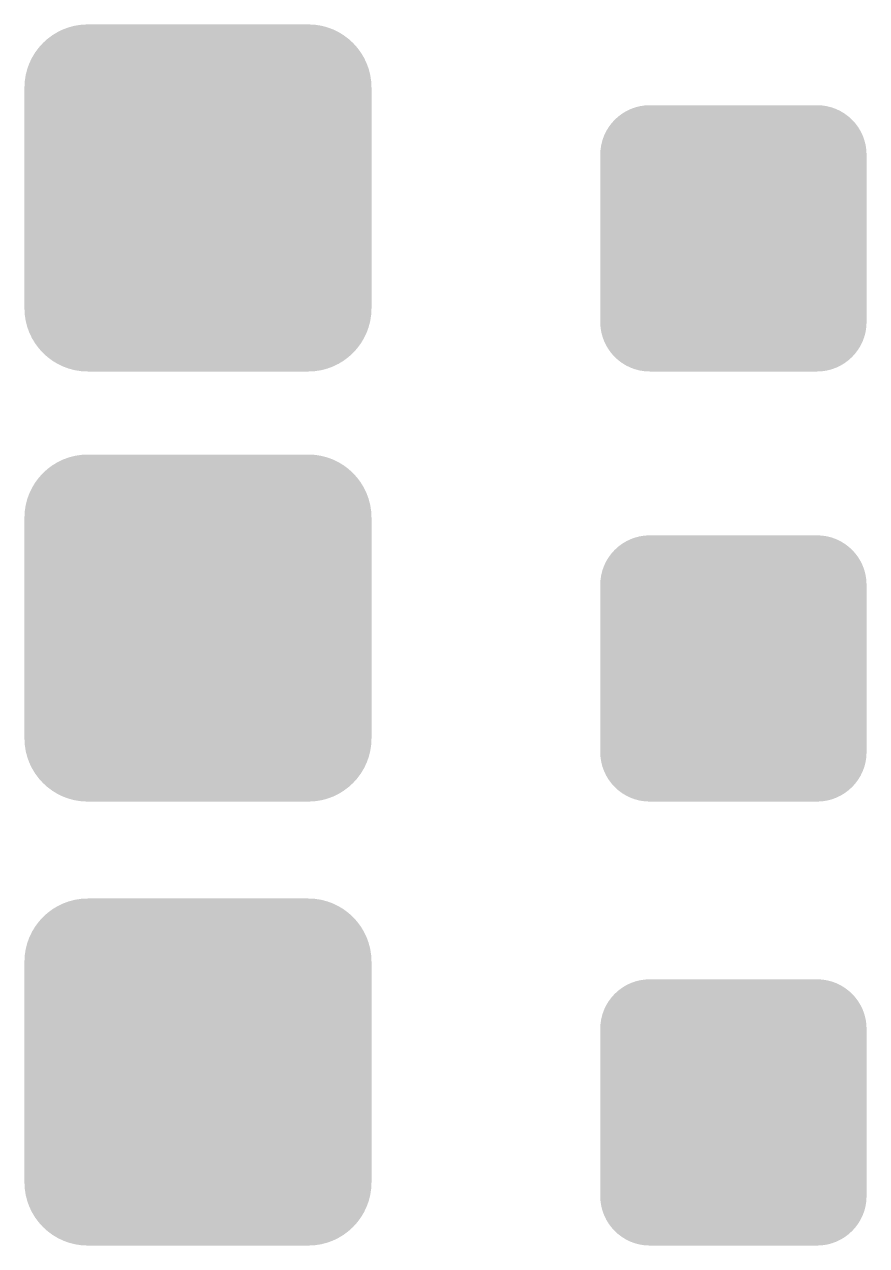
# Model space of a CAD drawing. Header units: millimetres. Extents: x 5277 to 6029, y 2052 to 2709.
# Drawn here: x 5658.73 to 5679.6, y 2678.63 to 2708.88 of the extents above; entities that cross this region are included whole.
import ezdxf

# ---------------------------------------------------------------- set-up
doc = ezdxf.new("R2010")
doc.units = ezdxf.units.MM
doc.layers.add('ServiceFacility', color=7, linetype='CONTINUOUS', true_color=0x000000)
doc.layers.add('WasteFacility', color=7, linetype='CONTINUOUS', true_color=0x000000)

# ---------------------------------------------------------------- blocks, each defined once
blk = doc.blocks.new('602020301_сущ_фз')
at = {"layer": 'ServiceFacility', "linetype": 'Continuous'}
h = blk.add_hatch(color=256, dxfattribs=at)
edge = h.paths.add_edge_path()
edge.add_spline(control_points=[(-0.266, -0.683), (-0.266, 0.18), (0.438, 0.884), (1.3, 0.884)], knot_values=[-1, -1, -1, -1, 0, 0, 0, 0], degree=3, periodic=0)
edge.add_line((1.3, 0.884), (6.769, 0.884))
edge.add_spline(control_points=[(6.769, 0.884), (7.632, 0.884), (8.333, 0.18), (8.333, -0.683)], knot_values=[-1, -1, -1, -1, 0, 0, 0, 0], degree=3, periodic=0)
edge.add_line((8.333, -0.683), (8.333, -6.15))
edge.add_spline(control_points=[(8.333, -6.15), (8.333, -7.012), (7.632, -7.716), (6.769, -7.716)], knot_values=[-1, -1, -1, -1, 0, 0, 0, 0], degree=3, periodic=0)
edge.add_line((6.769, -7.716), (1.3, -7.716))
edge.add_spline(control_points=[(1.3, -7.716), (0.438, -7.716), (-0.266, -7.012), (-0.266, -6.15)], knot_values=[-1, -1, -1, -1, 0, 0, 0, 0], degree=3, periodic=0)
edge.add_line((-0.266, -6.15), (-0.266, -0.683))
edge = h.paths.add_edge_path(flags=16)
edge.add_spline(control_points=[(0.047, -6.15), (0.047, -6.844), (0.606, -7.402), (1.3, -7.402)], knot_values=[-1, -1, -1, -1, 0, 0, 0, 0], degree=3, periodic=0)
edge.add_line((1.3, -7.402), (6.769, -7.402))
edge.add_spline(control_points=[(6.769, -7.402), (7.463, -7.402), (8.022, -6.844), (8.022, -6.15)], knot_values=[-1, -1, -1, -1, 0, 0, 0, 0], degree=3, periodic=0)
edge.add_line((8.022, -6.15), (8.022, -0.683))
edge.add_spline(control_points=[(8.022, -0.683), (8.022, 0.011), (7.463, 0.57), (6.769, 0.57)], knot_values=[-1, -1, -1, -1, 0, 0, 0, 0], degree=3, periodic=0)
edge.add_line((6.769, 0.57), (1.3, 0.57))
edge.add_spline(control_points=[(1.3, 0.57), (0.606, 0.57), (0.047, 0.011), (0.047, -0.683)], knot_values=[-1, -1, -1, -1, 0, 0, 0, 0], degree=3, periodic=0)
edge.add_line((0.047, -0.683), (0.047, -6.15))
at = {"layer": 'ServiceFacility', "linetype": 'Continuous', "true_color": 0xffffff}
h = blk.add_hatch(color=7, dxfattribs=at)
edge = h.paths.add_edge_path()
edge.add_spline(control_points=[(0.047, -6.15), (0.047, -6.844), (0.606, -7.402), (1.3, -7.402)], knot_values=[-1, -1, -1, -1, 0, 0, 0, 0], degree=3, periodic=0)
edge.add_line((1.3, -7.402), (6.769, -7.402))
edge.add_spline(control_points=[(6.769, -7.402), (7.463, -7.402), (8.022, -6.844), (8.022, -6.15)], knot_values=[-1, -1, -1, -1, 0, 0, 0, 0], degree=3, periodic=0)
edge.add_line((8.022, -6.15), (8.022, -0.683))
edge.add_spline(control_points=[(8.022, -0.683), (8.022, 0.011), (7.463, 0.57), (6.769, 0.57)], knot_values=[-1, -1, -1, -1, 0, 0, 0, 0], degree=3, periodic=0)
edge.add_line((6.769, 0.57), (1.3, 0.57))
edge.add_spline(control_points=[(1.3, 0.57), (0.606, 0.57), (0.047, 0.011), (0.047, -0.683)], knot_values=[-1, -1, -1, -1, 0, 0, 0, 0], degree=3, periodic=0)
edge.add_line((0.047, -0.683), (0.047, -6.15))
at = {"layer": 'ServiceFacility', "linetype": 'Continuous'}
h = blk.add_hatch(color=256, dxfattribs=at)
edge = h.paths.add_edge_path()
edge.add_line((0.252, -1.023), (0.252, -5.808))
edge.add_spline(control_points=[(0.252, -5.808), (0.252, -6.573), (0.877, -7.198), (1.642, -7.198)], knot_values=[0, 0, 0, 0, 1, 1, 1, 1], degree=3, periodic=0)
edge.add_line((1.642, -7.198), (6.427, -7.198))
edge.add_spline(control_points=[(6.427, -7.198), (7.193, -7.198), (7.815, -6.573), (7.815, -5.808)], knot_values=[0, 0, 0, 0, 1, 1, 1, 1], degree=3, periodic=0)
edge.add_line((7.815, -5.808), (7.815, -1.023))
edge.add_spline(control_points=[(7.815, -1.023), (7.815, -0.257), (7.193, 0.366), (6.427, 0.366)], knot_values=[0, 0, 0, 0, 1, 1, 1, 1], degree=3, periodic=0)
edge.add_line((6.427, 0.366), (1.642, 0.366))
edge.add_spline(control_points=[(1.642, 0.366), (0.877, 0.366), (0.252, -0.257), (0.252, -1.023)], knot_values=[0, 0, 0, 0, 1, 1, 1, 1], degree=3, periodic=0)
edge = h.paths.add_edge_path(flags=16)
edge.add_line((0.565, -1.023), (0.565, -5.808))
edge.add_spline(control_points=[(0.565, -5.808), (0.565, -6.404), (1.046, -6.884), (1.642, -6.884)], knot_values=[-1, -1, -1, -1, 0, 0, 0, 0], degree=3, periodic=0)
edge.add_line((1.642, -6.884), (6.427, -6.884))
edge.add_spline(control_points=[(6.427, -6.884), (7.024, -6.884), (7.502, -6.404), (7.502, -5.808)], knot_values=[-1, -1, -1, -1, 0, 0, 0, 0], degree=3, periodic=0)
edge.add_line((7.502, -5.808), (7.502, -1.023))
edge.add_spline(control_points=[(7.502, -1.023), (7.502, -0.426), (7.024, 0.052), (6.427, 0.052)], knot_values=[-1, -1, -1, -1, 0, 0, 0, 0], degree=3, periodic=0)
edge.add_line((6.427, 0.052), (1.642, 0.052))
edge.add_spline(control_points=[(1.642, 0.052), (1.046, 0.052), (0.565, -0.426), (0.565, -1.023)], knot_values=[-1, -1, -1, -1, 0, 0, 0, 0], degree=3, periodic=0)
h = blk.add_hatch(color=256, dxfattribs=at)
edge = h.paths.add_edge_path()
edge.add_line((0.77, -1.365), (0.77, -5.468))
edge.add_spline(control_points=[(0.77, -5.468), (0.77, -6.136), (1.314, -6.68), (1.982, -6.68)], knot_values=[0, 0, 0, 0, 1, 1, 1, 1], degree=3, periodic=0)
edge.add_line((1.982, -6.68), (6.085, -6.68))
edge.add_spline(control_points=[(6.085, -6.68), (6.753, -6.68), (7.297, -6.136), (7.297, -5.468)], knot_values=[0, 0, 0, 0, 1, 1, 1, 1], degree=3, periodic=0)
edge.add_line((7.297, -5.468), (7.297, -1.365))
edge.add_spline(control_points=[(7.297, -1.365), (7.297, -0.697), (6.753, -0.152), (6.085, -0.152)], knot_values=[0, 0, 0, 0, 1, 1, 1, 1], degree=3, periodic=0)
edge.add_line((6.085, -0.152), (1.982, -0.152))
edge.add_spline(control_points=[(1.982, -0.152), (1.314, -0.152), (0.77, -0.697), (0.77, -1.365)], knot_values=[0, 0, 0, 0, 1, 1, 1, 1], degree=3, periodic=0)
edge = h.paths.add_edge_path(flags=16)
edge.add_line((1.081, -1.365), (1.081, -5.468))
edge.add_spline(control_points=[(1.081, -5.468), (1.081, -5.968), (1.482, -6.368), (1.982, -6.368)], knot_values=[-1, -1, -1, -1, 0, 0, 0, 0], degree=3, periodic=0)
edge.add_line((1.982, -6.368), (6.085, -6.368))
edge.add_spline(control_points=[(6.085, -6.368), (6.585, -6.368), (6.986, -5.968), (6.986, -5.468)], knot_values=[-1, -1, -1, -1, 0, 0, 0, 0], degree=3, periodic=0)
edge.add_line((6.986, -5.468), (6.986, -1.365))
edge.add_spline(control_points=[(6.986, -1.365), (6.986, -0.865), (6.585, -0.464), (6.085, -0.464)], knot_values=[-1, -1, -1, -1, 0, 0, 0, 0], degree=3, periodic=0)
edge.add_line((6.085, -0.464), (1.982, -0.464))
edge.add_spline(control_points=[(1.982, -0.464), (1.482, -0.464), (1.081, -0.865), (1.081, -1.365)], knot_values=[-1, -1, -1, -1, 0, 0, 0, 0], degree=3, periodic=0)
h = blk.add_hatch(color=256, dxfattribs=at)
h.paths.add_polyline_path([(4.001, -0.963), (6.524, -2.8), (5.562, -5.769), (2.44, -5.769), (1.478, -2.8), (3.935, -1.014)])
h.paths.add_polyline_path([(4.001, -1.254), (1.747, -2.888), (2.608, -5.535), (5.394, -5.535), (6.255, -2.888)], flags=16)
h.paths.add_polyline_path([(4.001, -1.604), (5.875, -2.968), (5.161, -5.171), (2.841, -5.171), (2.127, -2.968), (3.935, -1.655)], flags=0)
h.paths.add_polyline_path([(4.001, -1.889), (2.397, -3.056), (3.009, -4.937), (4.993, -4.937), (5.606, -3.056)], flags=0)
h.paths.add_polyline_path([(4.001, -2.202), (5.314, -3.158), (4.811, -4.697), (3.191, -4.697), (2.688, -3.158), (3.935, -2.253)], flags=0)
h.paths.add_polyline_path([(4.001, -2.487), (2.958, -3.245), (3.359, -4.471), (4.643, -4.471), (5.044, -3.245)], flags=0)
blk = doc.blocks.new('602020301_план_фз')
at = {"layer": 'ServiceFacility', "linetype": 'Continuous'}
h = blk.add_hatch(color=256, dxfattribs=at)
edge = h.paths.add_edge_path()
edge.add_spline(control_points=[(-0.266, -0.339), (-0.266, 0.523), (0.438, 1.227), (1.3, 1.227)], knot_values=[-1, -1, -1, -1, 0, 0, 0, 0], degree=3, periodic=0)
edge.add_line((1.3, 1.227), (6.769, 1.227))
edge.add_spline(control_points=[(6.769, 1.227), (7.632, 1.227), (8.333, 0.523), (8.333, -0.339)], knot_values=[-1, -1, -1, -1, 0, 0, 0, 0], degree=3, periodic=0)
edge.add_line((8.333, -0.339), (8.333, -5.806))
edge.add_spline(control_points=[(8.333, -5.806), (8.333, -6.669), (7.632, -7.372), (6.769, -7.372)], knot_values=[-1, -1, -1, -1, 0, 0, 0, 0], degree=3, periodic=0)
edge.add_line((6.769, -7.372), (1.3, -7.372))
edge.add_spline(control_points=[(1.3, -7.372), (0.438, -7.372), (-0.266, -6.669), (-0.266, -5.806)], knot_values=[-1, -1, -1, -1, 0, 0, 0, 0], degree=3, periodic=0)
edge.add_line((-0.266, -5.806), (-0.266, -0.339))
edge = h.paths.add_edge_path(flags=16)
edge.add_spline(control_points=[(0.047, -5.806), (0.047, -6.5), (0.606, -7.059), (1.3, -7.059)], knot_values=[-1, -1, -1, -1, 0, 0, 0, 0], degree=3, periodic=0)
edge.add_line((1.3, -7.059), (6.769, -7.059))
edge.add_spline(control_points=[(6.769, -7.059), (7.463, -7.059), (8.022, -6.5), (8.022, -5.806)], knot_values=[-1, -1, -1, -1, 0, 0, 0, 0], degree=3, periodic=0)
edge.add_line((8.022, -5.806), (8.022, -0.339))
edge.add_spline(control_points=[(8.022, -0.339), (8.022, 0.355), (7.463, 0.914), (6.769, 0.914)], knot_values=[-1, -1, -1, -1, 0, 0, 0, 0], degree=3, periodic=0)
edge.add_line((6.769, 0.914), (1.3, 0.914))
edge.add_spline(control_points=[(1.3, 0.914), (0.606, 0.914), (0.047, 0.355), (0.047, -0.339)], knot_values=[-1, -1, -1, -1, 0, 0, 0, 0], degree=3, periodic=0)
edge.add_line((0.047, -0.339), (0.047, -5.806))
at = {"layer": 'ServiceFacility', "linetype": 'Continuous', "true_color": 0xff0000}
h = blk.add_hatch(color=1, dxfattribs=at)
edge = h.paths.add_edge_path()
edge.add_spline(control_points=[(0.047, -5.806), (0.047, -6.5), (0.606, -7.059), (1.3, -7.059)], knot_values=[-1, -1, -1, -1, 0, 0, 0, 0], degree=3, periodic=0)
edge.add_line((1.3, -7.059), (6.769, -7.059))
edge.add_spline(control_points=[(6.769, -7.059), (7.463, -7.059), (8.022, -6.5), (8.022, -5.806)], knot_values=[-1, -1, -1, -1, 0, 0, 0, 0], degree=3, periodic=0)
edge.add_line((8.022, -5.806), (8.022, -0.339))
edge.add_spline(control_points=[(8.022, -0.339), (8.022, 0.355), (7.463, 0.914), (6.769, 0.914)], knot_values=[-1, -1, -1, -1, 0, 0, 0, 0], degree=3, periodic=0)
edge.add_line((6.769, 0.914), (1.3, 0.914))
edge.add_spline(control_points=[(1.3, 0.914), (0.606, 0.914), (0.047, 0.355), (0.047, -0.339)], knot_values=[-1, -1, -1, -1, 0, 0, 0, 0], degree=3, periodic=0)
edge.add_line((0.047, -0.339), (0.047, -5.806))
at = {"layer": 'ServiceFacility', "linetype": 'Continuous'}
h = blk.add_hatch(color=256, dxfattribs=at)
edge = h.paths.add_edge_path()
edge.add_line((0.252, -0.679), (0.252, -5.464))
edge.add_spline(control_points=[(0.252, -5.464), (0.252, -6.23), (0.877, -6.854), (1.642, -6.854)], knot_values=[0, 0, 0, 0, 1, 1, 1, 1], degree=3, periodic=0)
edge.add_line((1.642, -6.854), (6.427, -6.854))
edge.add_spline(control_points=[(6.427, -6.854), (7.193, -6.854), (7.815, -6.23), (7.815, -5.464)], knot_values=[0, 0, 0, 0, 1, 1, 1, 1], degree=3, periodic=0)
edge.add_line((7.815, -5.464), (7.815, -0.679))
edge.add_spline(control_points=[(7.815, -0.679), (7.815, 0.086), (7.193, 0.709), (6.427, 0.709)], knot_values=[0, 0, 0, 0, 1, 1, 1, 1], degree=3, periodic=0)
edge.add_line((6.427, 0.709), (1.642, 0.709))
edge.add_spline(control_points=[(1.642, 0.709), (0.877, 0.709), (0.252, 0.086), (0.252, -0.679)], knot_values=[0, 0, 0, 0, 1, 1, 1, 1], degree=3, periodic=0)
edge = h.paths.add_edge_path(flags=16)
edge.add_line((0.565, -0.679), (0.565, -5.464))
edge.add_spline(control_points=[(0.565, -5.464), (0.565, -6.06), (1.046, -6.541), (1.642, -6.541)], knot_values=[-1, -1, -1, -1, 0, 0, 0, 0], degree=3, periodic=0)
edge.add_line((1.642, -6.541), (6.427, -6.541))
edge.add_spline(control_points=[(6.427, -6.541), (7.024, -6.541), (7.502, -6.06), (7.502, -5.464)], knot_values=[-1, -1, -1, -1, 0, 0, 0, 0], degree=3, periodic=0)
edge.add_line((7.502, -5.464), (7.502, -0.679))
edge.add_spline(control_points=[(7.502, -0.679), (7.502, -0.083), (7.024, 0.396), (6.427, 0.396)], knot_values=[-1, -1, -1, -1, 0, 0, 0, 0], degree=3, periodic=0)
edge.add_line((6.427, 0.396), (1.642, 0.396))
edge.add_spline(control_points=[(1.642, 0.396), (1.046, 0.396), (0.565, -0.083), (0.565, -0.679)], knot_values=[-1, -1, -1, -1, 0, 0, 0, 0], degree=3, periodic=0)
h = blk.add_hatch(color=256, dxfattribs=at)
edge = h.paths.add_edge_path()
edge.add_line((0.77, -1.021), (0.77, -5.124))
edge.add_spline(control_points=[(0.77, -5.124), (0.77, -5.792), (1.314, -6.336), (1.982, -6.336)], knot_values=[0, 0, 0, 0, 1, 1, 1, 1], degree=3, periodic=0)
edge.add_line((1.982, -6.336), (6.085, -6.336))
edge.add_spline(control_points=[(6.085, -6.336), (6.753, -6.336), (7.297, -5.792), (7.297, -5.124)], knot_values=[0, 0, 0, 0, 1, 1, 1, 1], degree=3, periodic=0)
edge.add_line((7.297, -5.124), (7.297, -1.021))
edge.add_spline(control_points=[(7.297, -1.021), (7.297, -0.353), (6.753, 0.191), (6.085, 0.191)], knot_values=[0, 0, 0, 0, 1, 1, 1, 1], degree=3, periodic=0)
edge.add_line((6.085, 0.191), (1.982, 0.191))
edge.add_spline(control_points=[(1.982, 0.191), (1.314, 0.191), (0.77, -0.353), (0.77, -1.021)], knot_values=[0, 0, 0, 0, 1, 1, 1, 1], degree=3, periodic=0)
edge = h.paths.add_edge_path(flags=16)
edge.add_line((1.081, -1.021), (1.081, -5.124))
edge.add_spline(control_points=[(1.081, -5.124), (1.081, -5.624), (1.482, -6.025), (1.982, -6.025)], knot_values=[-1, -1, -1, -1, 0, 0, 0, 0], degree=3, periodic=0)
edge.add_line((1.982, -6.025), (6.085, -6.025))
edge.add_spline(control_points=[(6.085, -6.025), (6.585, -6.025), (6.986, -5.624), (6.986, -5.124)], knot_values=[-1, -1, -1, -1, 0, 0, 0, 0], degree=3, periodic=0)
edge.add_line((6.986, -5.124), (6.986, -1.021))
edge.add_spline(control_points=[(6.986, -1.021), (6.986, -0.521), (6.585, -0.12), (6.085, -0.12)], knot_values=[-1, -1, -1, -1, 0, 0, 0, 0], degree=3, periodic=0)
edge.add_line((6.085, -0.12), (1.982, -0.12))
edge.add_spline(control_points=[(1.982, -0.12), (1.482, -0.12), (1.081, -0.521), (1.081, -1.021)], knot_values=[-1, -1, -1, -1, 0, 0, 0, 0], degree=3, periodic=0)
h = blk.add_hatch(color=256, dxfattribs=at)
h.paths.add_polyline_path([(4.001, -0.619), (6.524, -2.457), (5.562, -5.425), (2.44, -5.425), (1.478, -2.457), (3.935, -0.67)])
h.paths.add_polyline_path([(4.001, -0.911), (1.747, -2.544), (2.608, -5.192), (5.394, -5.192), (6.255, -2.544)], flags=16)
h.paths.add_polyline_path([(4.001, -1.261), (5.875, -2.624), (5.161, -4.827), (2.841, -4.827), (2.127, -2.624), (3.935, -1.312)], flags=0)
h.paths.add_polyline_path([(4.001, -1.545), (2.397, -2.712), (3.009, -4.594), (4.993, -4.594), (5.606, -2.712)], flags=0)
h.paths.add_polyline_path([(4.001, -1.859), (5.314, -2.814), (4.811, -4.353), (3.191, -4.353), (2.688, -2.814), (3.935, -1.91)], flags=0)
h.paths.add_polyline_path([(4.001, -2.143), (2.958, -2.902), (3.359, -4.127), (4.643, -4.127), (5.044, -2.902)], flags=0)
blk = doc.blocks.new('602020301_рек_фз')
at = {"layer": 'ServiceFacility', "linetype": 'Continuous'}
h = blk.add_hatch(color=256, dxfattribs=at)
edge = h.paths.add_edge_path()
edge.add_spline(control_points=[(-0.266, -0.339), (-0.266, 0.523), (0.438, 1.227), (1.3, 1.227)], knot_values=[-1, -1, -1, -1, 0, 0, 0, 0], degree=3, periodic=0)
edge.add_line((1.3, 1.227), (6.769, 1.227))
edge.add_spline(control_points=[(6.769, 1.227), (7.632, 1.227), (8.333, 0.523), (8.333, -0.339)], knot_values=[-1, -1, -1, -1, 0, 0, 0, 0], degree=3, periodic=0)
edge.add_line((8.333, -0.339), (8.333, -5.806))
edge.add_spline(control_points=[(8.333, -5.806), (8.333, -6.669), (7.632, -7.372), (6.769, -7.372)], knot_values=[-1, -1, -1, -1, 0, 0, 0, 0], degree=3, periodic=0)
edge.add_line((6.769, -7.372), (1.3, -7.372))
edge.add_spline(control_points=[(1.3, -7.372), (0.438, -7.372), (-0.266, -6.669), (-0.266, -5.806)], knot_values=[-1, -1, -1, -1, 0, 0, 0, 0], degree=3, periodic=0)
edge.add_line((-0.266, -5.806), (-0.266, -0.339))
edge = h.paths.add_edge_path(flags=16)
edge.add_spline(control_points=[(0.047, -5.806), (0.047, -6.5), (0.606, -7.059), (1.3, -7.059)], knot_values=[-1, -1, -1, -1, 0, 0, 0, 0], degree=3, periodic=0)
edge.add_line((1.3, -7.059), (6.769, -7.059))
edge.add_spline(control_points=[(6.769, -7.059), (7.463, -7.059), (8.022, -6.5), (8.022, -5.806)], knot_values=[-1, -1, -1, -1, 0, 0, 0, 0], degree=3, periodic=0)
edge.add_line((8.022, -5.806), (8.022, -0.339))
edge.add_spline(control_points=[(8.022, -0.339), (8.022, 0.355), (7.463, 0.914), (6.769, 0.914)], knot_values=[-1, -1, -1, -1, 0, 0, 0, 0], degree=3, periodic=0)
edge.add_line((6.769, 0.914), (1.3, 0.914))
edge.add_spline(control_points=[(1.3, 0.914), (0.606, 0.914), (0.047, 0.355), (0.047, -0.339)], knot_values=[-1, -1, -1, -1, 0, 0, 0, 0], degree=3, periodic=0)
edge.add_line((0.047, -0.339), (0.047, -5.806))
at = {"layer": 'ServiceFacility', "linetype": 'Continuous', "true_color": 0xffff00}
h = blk.add_hatch(color=2, dxfattribs=at)
edge = h.paths.add_edge_path()
edge.add_spline(control_points=[(0.047, -5.806), (0.047, -6.5), (0.606, -7.059), (1.3, -7.059)], knot_values=[-1, -1, -1, -1, 0, 0, 0, 0], degree=3, periodic=0)
edge.add_line((1.3, -7.059), (6.769, -7.059))
edge.add_spline(control_points=[(6.769, -7.059), (7.463, -7.059), (8.022, -6.5), (8.022, -5.806)], knot_values=[-1, -1, -1, -1, 0, 0, 0, 0], degree=3, periodic=0)
edge.add_line((8.022, -5.806), (8.022, -0.339))
edge.add_spline(control_points=[(8.022, -0.339), (8.022, 0.355), (7.463, 0.914), (6.769, 0.914)], knot_values=[-1, -1, -1, -1, 0, 0, 0, 0], degree=3, periodic=0)
edge.add_line((6.769, 0.914), (1.3, 0.914))
edge.add_spline(control_points=[(1.3, 0.914), (0.606, 0.914), (0.047, 0.355), (0.047, -0.339)], knot_values=[-1, -1, -1, -1, 0, 0, 0, 0], degree=3, periodic=0)
edge.add_line((0.047, -0.339), (0.047, -5.806))
at = {"layer": 'ServiceFacility', "linetype": 'Continuous'}
h = blk.add_hatch(color=256, dxfattribs=at)
edge = h.paths.add_edge_path()
edge.add_line((0.252, -0.679), (0.252, -5.464))
edge.add_spline(control_points=[(0.252, -5.464), (0.252, -6.23), (0.877, -6.854), (1.642, -6.854)], knot_values=[0, 0, 0, 0, 1, 1, 1, 1], degree=3, periodic=0)
edge.add_line((1.642, -6.854), (6.427, -6.854))
edge.add_spline(control_points=[(6.427, -6.854), (7.193, -6.854), (7.815, -6.23), (7.815, -5.464)], knot_values=[0, 0, 0, 0, 1, 1, 1, 1], degree=3, periodic=0)
edge.add_line((7.815, -5.464), (7.815, -0.679))
edge.add_spline(control_points=[(7.815, -0.679), (7.815, 0.086), (7.193, 0.709), (6.427, 0.709)], knot_values=[0, 0, 0, 0, 1, 1, 1, 1], degree=3, periodic=0)
edge.add_line((6.427, 0.709), (1.642, 0.709))
edge.add_spline(control_points=[(1.642, 0.709), (0.877, 0.709), (0.252, 0.086), (0.252, -0.679)], knot_values=[0, 0, 0, 0, 1, 1, 1, 1], degree=3, periodic=0)
edge = h.paths.add_edge_path(flags=16)
edge.add_line((0.565, -0.679), (0.565, -5.464))
edge.add_spline(control_points=[(0.565, -5.464), (0.565, -6.06), (1.046, -6.541), (1.642, -6.541)], knot_values=[-1, -1, -1, -1, 0, 0, 0, 0], degree=3, periodic=0)
edge.add_line((1.642, -6.541), (6.427, -6.541))
edge.add_spline(control_points=[(6.427, -6.541), (7.024, -6.541), (7.502, -6.06), (7.502, -5.464)], knot_values=[-1, -1, -1, -1, 0, 0, 0, 0], degree=3, periodic=0)
edge.add_line((7.502, -5.464), (7.502, -0.679))
edge.add_spline(control_points=[(7.502, -0.679), (7.502, -0.083), (7.024, 0.396), (6.427, 0.396)], knot_values=[-1, -1, -1, -1, 0, 0, 0, 0], degree=3, periodic=0)
edge.add_line((6.427, 0.396), (1.642, 0.396))
edge.add_spline(control_points=[(1.642, 0.396), (1.046, 0.396), (0.565, -0.083), (0.565, -0.679)], knot_values=[-1, -1, -1, -1, 0, 0, 0, 0], degree=3, periodic=0)
h = blk.add_hatch(color=256, dxfattribs=at)
edge = h.paths.add_edge_path()
edge.add_line((0.77, -1.021), (0.77, -5.124))
edge.add_spline(control_points=[(0.77, -5.124), (0.77, -5.792), (1.314, -6.336), (1.982, -6.336)], knot_values=[0, 0, 0, 0, 1, 1, 1, 1], degree=3, periodic=0)
edge.add_line((1.982, -6.336), (6.085, -6.336))
edge.add_spline(control_points=[(6.085, -6.336), (6.753, -6.336), (7.297, -5.792), (7.297, -5.124)], knot_values=[0, 0, 0, 0, 1, 1, 1, 1], degree=3, periodic=0)
edge.add_line((7.297, -5.124), (7.297, -1.021))
edge.add_spline(control_points=[(7.297, -1.021), (7.297, -0.353), (6.753, 0.191), (6.085, 0.191)], knot_values=[0, 0, 0, 0, 1, 1, 1, 1], degree=3, periodic=0)
edge.add_line((6.085, 0.191), (1.982, 0.191))
edge.add_spline(control_points=[(1.982, 0.191), (1.314, 0.191), (0.77, -0.353), (0.77, -1.021)], knot_values=[0, 0, 0, 0, 1, 1, 1, 1], degree=3, periodic=0)
edge = h.paths.add_edge_path(flags=16)
edge.add_line((1.081, -1.021), (1.081, -5.124))
edge.add_spline(control_points=[(1.081, -5.124), (1.081, -5.624), (1.482, -6.025), (1.982, -6.025)], knot_values=[-1, -1, -1, -1, 0, 0, 0, 0], degree=3, periodic=0)
edge.add_line((1.982, -6.025), (6.085, -6.025))
edge.add_spline(control_points=[(6.085, -6.025), (6.585, -6.025), (6.986, -5.624), (6.986, -5.124)], knot_values=[-1, -1, -1, -1, 0, 0, 0, 0], degree=3, periodic=0)
edge.add_line((6.986, -5.124), (6.986, -1.021))
edge.add_spline(control_points=[(6.986, -1.021), (6.986, -0.521), (6.585, -0.12), (6.085, -0.12)], knot_values=[-1, -1, -1, -1, 0, 0, 0, 0], degree=3, periodic=0)
edge.add_line((6.085, -0.12), (1.982, -0.12))
edge.add_spline(control_points=[(1.982, -0.12), (1.482, -0.12), (1.081, -0.521), (1.081, -1.021)], knot_values=[-1, -1, -1, -1, 0, 0, 0, 0], degree=3, periodic=0)
h = blk.add_hatch(color=256, dxfattribs=at)
h.paths.add_polyline_path([(4.001, -0.619), (6.524, -2.457), (5.562, -5.425), (2.44, -5.425), (1.478, -2.457), (3.935, -0.67)])
h.paths.add_polyline_path([(4.001, -0.911), (1.747, -2.544), (2.608, -5.192), (5.394, -5.192), (6.255, -2.544)], flags=16)
h.paths.add_polyline_path([(4.001, -1.261), (5.875, -2.624), (5.161, -4.827), (2.841, -4.827), (2.127, -2.624), (3.935, -1.312)], flags=0)
h.paths.add_polyline_path([(4.001, -1.545), (2.397, -2.712), (3.009, -4.594), (4.993, -4.594), (5.606, -2.712)], flags=0)
h.paths.add_polyline_path([(4.001, -1.859), (5.314, -2.814), (4.811, -4.353), (3.191, -4.353), (2.688, -2.814), (3.935, -1.91)], flags=0)
h.paths.add_polyline_path([(4.001, -2.143), (2.958, -2.902), (3.359, -4.127), (4.643, -4.127), (5.044, -2.902)], flags=0)
blk = doc.blocks.new('602020401_сущ_мз')
at = {"layer": 'WasteFacility', "linetype": 'Continuous'}
h = blk.add_hatch(color=256, dxfattribs=at)
edge = h.paths.add_edge_path()
edge.add_spline(control_points=[(0, -0.344), (0, 0.331), (0.55, 0.882), (1.225, 0.882)], knot_values=[-1, -1, -1, -1, 0, 0, 0, 0], degree=3, periodic=0)
edge.add_line((1.225, 0.882), (5.372, 0.882))
edge.add_spline(control_points=[(5.372, 0.882), (6.047, 0.882), (6.598, 0.331), (6.598, -0.344)], knot_values=[-1, -1, -1, -1, 0, 0, 0, 0], degree=3, periodic=0)
edge.add_line((6.598, -0.344), (6.598, -4.491))
edge.add_spline(control_points=[(6.598, -4.491), (6.598, -5.166), (6.047, -5.716), (5.372, -5.716)], knot_values=[-1, -1, -1, -1, 0, 0, 0, 0], degree=3, periodic=0)
edge.add_line((5.372, -5.716), (1.225, -5.716))
edge.add_spline(control_points=[(1.225, -5.716), (0.55, -5.716), (0, -5.166), (0, -4.491)], knot_values=[-1, -1, -1, -1, 0, 0, 0, 0], degree=3, periodic=0)
edge.add_line((0, -4.491), (0, -0.344))
edge = h.paths.add_edge_path(flags=16)
edge.add_spline(control_points=[(0.313, -4.491), (0.313, -4.996), (0.72, -5.403), (1.225, -5.403)], knot_values=[-1, -1, -1, -1, 0, 0, 0, 0], degree=3, periodic=0)
edge.add_line((1.225, -5.403), (5.372, -5.403))
edge.add_spline(control_points=[(5.372, -5.403), (5.878, -5.403), (6.285, -4.996), (6.285, -4.491)], knot_values=[-1, -1, -1, -1, 0, 0, 0, 0], degree=3, periodic=0)
edge.add_line((6.285, -4.491), (6.285, -0.344))
edge.add_spline(control_points=[(6.285, -0.344), (6.285, 0.161), (5.878, 0.569), (5.372, 0.569)], knot_values=[-1, -1, -1, -1, 0, 0, 0, 0], degree=3, periodic=0)
edge.add_line((5.372, 0.569), (1.225, 0.569))
edge.add_spline(control_points=[(1.225, 0.569), (0.72, 0.569), (0.313, 0.161), (0.313, -0.344)], knot_values=[-1, -1, -1, -1, 0, 0, 0, 0], degree=3, periodic=0)
edge.add_line((0.313, -0.344), (0.313, -4.491))
at = {"layer": 'WasteFacility', "linetype": 'Continuous', "true_color": 0xffffff}
h = blk.add_hatch(color=7, dxfattribs=at)
edge = h.paths.add_edge_path()
edge.add_line((0.313, -0.344), (0.313, -4.491))
edge.add_spline(control_points=[(0.313, -4.491), (0.313, -4.996), (0.72, -5.403), (1.225, -5.403)], knot_values=[-1, -1, -1, -1, 0, 0, 0, 0], degree=3, periodic=0)
edge.add_line((1.225, -5.403), (5.372, -5.403))
edge.add_spline(control_points=[(5.372, -5.403), (5.878, -5.403), (6.285, -4.996), (6.285, -4.491)], knot_values=[-1, -1, -1, -1, 0, 0, 0, 0], degree=3, periodic=0)
edge.add_line((6.285, -4.491), (6.285, -0.344))
edge.add_spline(control_points=[(6.285, -0.344), (6.285, 0.161), (5.878, 0.569), (5.372, 0.569)], knot_values=[-1, -1, -1, -1, 0, 0, 0, 0], degree=3, periodic=0)
edge.add_line((5.372, 0.569), (1.225, 0.569))
edge.add_spline(control_points=[(1.225, 0.569), (0.72, 0.569), (0.313, 0.161), (0.313, -0.344)], knot_values=[-1, -1, -1, -1, 0, 0, 0, 0], degree=3, periodic=0)
at = {"layer": 'WasteFacility', "linetype": 'Continuous'}
h = blk.add_hatch(color=256, dxfattribs=at)
h.paths.add_polyline_path([(2.782, -0.2), (3.818, -0.2), (3.818, -0.362), (5.01, -0.362), (5.01, -1.217), (4.734, -1.217), (4.734, -1.277), (4.734, -4.636), (1.866, -4.636), (1.866, -1.27), (1.866, -1.217), (1.59, -1.217), (1.59, -0.463), (1.59, -0.362), (2.782, -0.362)])
h.paths.add_polyline_path([(2.142, -1.217), (2.142, -1.27), (2.142, -4.36), (4.458, -4.36), (4.458, -1.277), (4.458, -1.217)], flags=16)
h.paths.add_polyline_path([(2.425, -1.365), (2.634, -1.365), (2.634, -4.219), (2.425, -4.219)], flags=0)
h.paths.add_polyline_path([(3.966, -1.365), (4.175, -1.365), (4.175, -4.219), (3.966, -4.219)], flags=0)
h.paths.add_polyline_path([(3.435, -1.365), (3.643, -1.365), (3.643, -4.219), (3.435, -4.219)], flags=0)
h.paths.add_polyline_path([(2.957, -1.365), (3.165, -1.365), (3.165, -4.219), (2.957, -4.219)], flags=0)
h.paths.add_polyline_path([(1.792, -0.557), (1.792, -1.021), (4.808, -1.021), (4.808, -0.557)], flags=16)
blk = doc.blocks.new('602020401_план_мз')
at = {"layer": 'WasteFacility', "linetype": 'Continuous'}
h = blk.add_hatch(color=256, dxfattribs=at)
edge = h.paths.add_edge_path()
edge.add_spline(control_points=[(0, 0), (0, 0.675), (0.55, 1.225), (1.225, 1.225)], knot_values=[-1, -1, -1, -1, 0, 0, 0, 0], degree=3, periodic=0)
edge.add_line((1.225, 1.225), (5.372, 1.225))
edge.add_spline(control_points=[(5.372, 1.225), (6.047, 1.225), (6.598, 0.675), (6.598, 0)], knot_values=[-1, -1, -1, -1, 0, 0, 0, 0], degree=3, periodic=0)
edge.add_line((6.598, 0), (6.598, -4.147))
edge.add_spline(control_points=[(6.598, -4.147), (6.598, -4.822), (6.047, -5.372), (5.372, -5.372)], knot_values=[-1, -1, -1, -1, 0, 0, 0, 0], degree=3, periodic=0)
edge.add_line((5.372, -5.372), (1.225, -5.372))
edge.add_spline(control_points=[(1.225, -5.372), (0.55, -5.372), (0, -4.822), (0, -4.147)], knot_values=[-1, -1, -1, -1, 0, 0, 0, 0], degree=3, periodic=0)
edge.add_line((0, -4.147), (0, 0))
edge = h.paths.add_edge_path(flags=16)
edge.add_spline(control_points=[(0.313, -4.147), (0.313, -4.652), (0.72, -5.059), (1.225, -5.059)], knot_values=[-1, -1, -1, -1, 0, 0, 0, 0], degree=3, periodic=0)
edge.add_line((1.225, -5.059), (5.372, -5.059))
edge.add_spline(control_points=[(5.372, -5.059), (5.878, -5.059), (6.285, -4.652), (6.285, -4.147)], knot_values=[-1, -1, -1, -1, 0, 0, 0, 0], degree=3, periodic=0)
edge.add_line((6.285, -4.147), (6.285, 0))
edge.add_spline(control_points=[(6.285, 0), (6.285, 0.505), (5.878, 0.912), (5.372, 0.912)], knot_values=[-1, -1, -1, -1, 0, 0, 0, 0], degree=3, periodic=0)
edge.add_line((5.372, 0.912), (1.225, 0.912))
edge.add_spline(control_points=[(1.225, 0.912), (0.72, 0.912), (0.313, 0.505), (0.313, 0)], knot_values=[-1, -1, -1, -1, 0, 0, 0, 0], degree=3, periodic=0)
edge.add_line((0.313, 0), (0.313, -4.147))
at = {"layer": 'WasteFacility', "linetype": 'Continuous', "true_color": 0xff0000}
h = blk.add_hatch(color=1, dxfattribs=at)
edge = h.paths.add_edge_path()
edge.add_line((0.313, 0), (0.313, -4.147))
edge.add_spline(control_points=[(0.313, -4.147), (0.313, -4.652), (0.72, -5.059), (1.225, -5.059)], knot_values=[-1, -1, -1, -1, 0, 0, 0, 0], degree=3, periodic=0)
edge.add_line((1.225, -5.059), (5.372, -5.059))
edge.add_spline(control_points=[(5.372, -5.059), (5.878, -5.059), (6.285, -4.652), (6.285, -4.147)], knot_values=[-1, -1, -1, -1, 0, 0, 0, 0], degree=3, periodic=0)
edge.add_line((6.285, -4.147), (6.285, 0))
edge.add_spline(control_points=[(6.285, 0), (6.285, 0.505), (5.878, 0.912), (5.372, 0.912)], knot_values=[-1, -1, -1, -1, 0, 0, 0, 0], degree=3, periodic=0)
edge.add_line((5.372, 0.912), (1.225, 0.912))
edge.add_spline(control_points=[(1.225, 0.912), (0.72, 0.912), (0.313, 0.505), (0.313, 0)], knot_values=[-1, -1, -1, -1, 0, 0, 0, 0], degree=3, periodic=0)
at = {"layer": 'WasteFacility', "linetype": 'Continuous'}
h = blk.add_hatch(color=256, dxfattribs=at)
h.paths.add_polyline_path([(2.782, 0.144), (3.818, 0.144), (3.818, -0.018), (5.01, -0.018), (5.01, -0.873), (4.734, -0.873), (4.734, -0.933), (4.734, -4.293), (1.866, -4.293), (1.866, -0.927), (1.866, -0.873), (1.59, -0.873), (1.59, -0.119), (1.59, -0.018), (2.782, -0.018)])
h.paths.add_polyline_path([(2.142, -0.873), (2.142, -0.927), (2.142, -4.017), (4.458, -4.017), (4.458, -0.933), (4.458, -0.873)], flags=16)
h.paths.add_polyline_path([(2.425, -1.021), (2.634, -1.021), (2.634, -3.875), (2.425, -3.875)], flags=0)
h.paths.add_polyline_path([(3.966, -1.021), (4.175, -1.021), (4.175, -3.875), (3.966, -3.875)], flags=0)
h.paths.add_polyline_path([(3.435, -1.021), (3.643, -1.021), (3.643, -3.875), (3.435, -3.875)], flags=0)
h.paths.add_polyline_path([(2.957, -1.021), (3.165, -1.021), (3.165, -3.875), (2.957, -3.875)], flags=0)
h.paths.add_polyline_path([(1.792, -0.213), (1.792, -0.678), (4.808, -0.678), (4.808, -0.213)], flags=16)
blk = doc.blocks.new('602020401_рек_мз')
at = {"layer": 'WasteFacility', "linetype": 'Continuous'}
h = blk.add_hatch(color=256, dxfattribs=at)
edge = h.paths.add_edge_path()
edge.add_spline(control_points=[(0, 0), (0, 0.675), (0.55, 1.225), (1.225, 1.225)], knot_values=[-1, -1, -1, -1, 0, 0, 0, 0], degree=3, periodic=0)
edge.add_line((1.225, 1.225), (5.372, 1.225))
edge.add_spline(control_points=[(5.372, 1.225), (6.047, 1.225), (6.598, 0.675), (6.598, 0)], knot_values=[-1, -1, -1, -1, 0, 0, 0, 0], degree=3, periodic=0)
edge.add_line((6.598, 0), (6.598, -4.147))
edge.add_spline(control_points=[(6.598, -4.147), (6.598, -4.822), (6.047, -5.372), (5.372, -5.372)], knot_values=[-1, -1, -1, -1, 0, 0, 0, 0], degree=3, periodic=0)
edge.add_line((5.372, -5.372), (1.225, -5.372))
edge.add_spline(control_points=[(1.225, -5.372), (0.55, -5.372), (0, -4.822), (0, -4.147)], knot_values=[-1, -1, -1, -1, 0, 0, 0, 0], degree=3, periodic=0)
edge.add_line((0, -4.147), (0, 0))
edge = h.paths.add_edge_path(flags=16)
edge.add_spline(control_points=[(0.313, -4.147), (0.313, -4.652), (0.72, -5.059), (1.225, -5.059)], knot_values=[-1, -1, -1, -1, 0, 0, 0, 0], degree=3, periodic=0)
edge.add_line((1.225, -5.059), (5.372, -5.059))
edge.add_spline(control_points=[(5.372, -5.059), (5.878, -5.059), (6.285, -4.652), (6.285, -4.147)], knot_values=[-1, -1, -1, -1, 0, 0, 0, 0], degree=3, periodic=0)
edge.add_line((6.285, -4.147), (6.285, 0))
edge.add_spline(control_points=[(6.285, 0), (6.285, 0.505), (5.878, 0.912), (5.372, 0.912)], knot_values=[-1, -1, -1, -1, 0, 0, 0, 0], degree=3, periodic=0)
edge.add_line((5.372, 0.912), (1.225, 0.912))
edge.add_spline(control_points=[(1.225, 0.912), (0.72, 0.912), (0.313, 0.505), (0.313, 0)], knot_values=[-1, -1, -1, -1, 0, 0, 0, 0], degree=3, periodic=0)
edge.add_line((0.313, 0), (0.313, -4.147))
at = {"layer": 'WasteFacility', "linetype": 'Continuous', "true_color": 0xffff00}
h = blk.add_hatch(color=2, dxfattribs=at)
edge = h.paths.add_edge_path()
edge.add_line((0.313, 0), (0.313, -4.147))
edge.add_spline(control_points=[(0.313, -4.147), (0.313, -4.652), (0.72, -5.059), (1.225, -5.059)], knot_values=[-1, -1, -1, -1, 0, 0, 0, 0], degree=3, periodic=0)
edge.add_line((1.225, -5.059), (5.372, -5.059))
edge.add_spline(control_points=[(5.372, -5.059), (5.878, -5.059), (6.285, -4.652), (6.285, -4.147)], knot_values=[-1, -1, -1, -1, 0, 0, 0, 0], degree=3, periodic=0)
edge.add_line((6.285, -4.147), (6.285, 0))
edge.add_spline(control_points=[(6.285, 0), (6.285, 0.505), (5.878, 0.912), (5.372, 0.912)], knot_values=[-1, -1, -1, -1, 0, 0, 0, 0], degree=3, periodic=0)
edge.add_line((5.372, 0.912), (1.225, 0.912))
edge.add_spline(control_points=[(1.225, 0.912), (0.72, 0.912), (0.313, 0.505), (0.313, 0)], knot_values=[-1, -1, -1, -1, 0, 0, 0, 0], degree=3, periodic=0)
at = {"layer": 'WasteFacility', "linetype": 'Continuous'}
h = blk.add_hatch(color=256, dxfattribs=at)
h.paths.add_polyline_path([(2.782, 0.144), (3.818, 0.144), (3.818, -0.018), (5.01, -0.018), (5.01, -0.873), (4.734, -0.873), (4.734, -0.933), (4.734, -4.293), (1.866, -4.293), (1.866, -0.927), (1.866, -0.873), (1.59, -0.873), (1.59, -0.119), (1.59, -0.018), (2.782, -0.018)])
h.paths.add_polyline_path([(2.142, -0.873), (2.142, -0.927), (2.142, -4.017), (4.458, -4.017), (4.458, -0.933), (4.458, -0.873)], flags=16)
h.paths.add_polyline_path([(2.425, -1.021), (2.634, -1.021), (2.634, -3.875), (2.425, -3.875)], flags=0)
h.paths.add_polyline_path([(3.966, -1.021), (4.175, -1.021), (4.175, -3.875), (3.966, -3.875)], flags=0)
h.paths.add_polyline_path([(3.435, -1.021), (3.643, -1.021), (3.643, -3.875), (3.435, -3.875)], flags=0)
h.paths.add_polyline_path([(2.957, -1.021), (3.165, -1.021), (3.165, -3.875), (2.957, -3.875)], flags=0)
h.paths.add_polyline_path([(1.792, -0.213), (1.792, -0.678), (4.808, -0.678), (4.808, -0.213)], flags=16)

msp = doc.modelspace()

# ---------------------------------------------------------------- block references
at = {"layer": 'ServiceFacility', "linetype": 'Continuous'}
for name, p in [('602020301_сущ_фз', (5659, 2708)), ('602020301_план_фз', (5659, 2697)), ('602020301_рек_фз', (5659, 2686))]:
    msp.add_blockref(name, p, dxfattribs=at)
at = {"layer": 'WasteFacility', "linetype": 'Continuous'}
for name, p in [('602020401_сущ_мз', (5673, 2706)), ('602020401_план_мз', (5673, 2695)), ('602020401_рек_мз', (5673, 2684))]:
    msp.add_blockref(name, p, dxfattribs=at)

doc.saveas('drawing.dxf')
